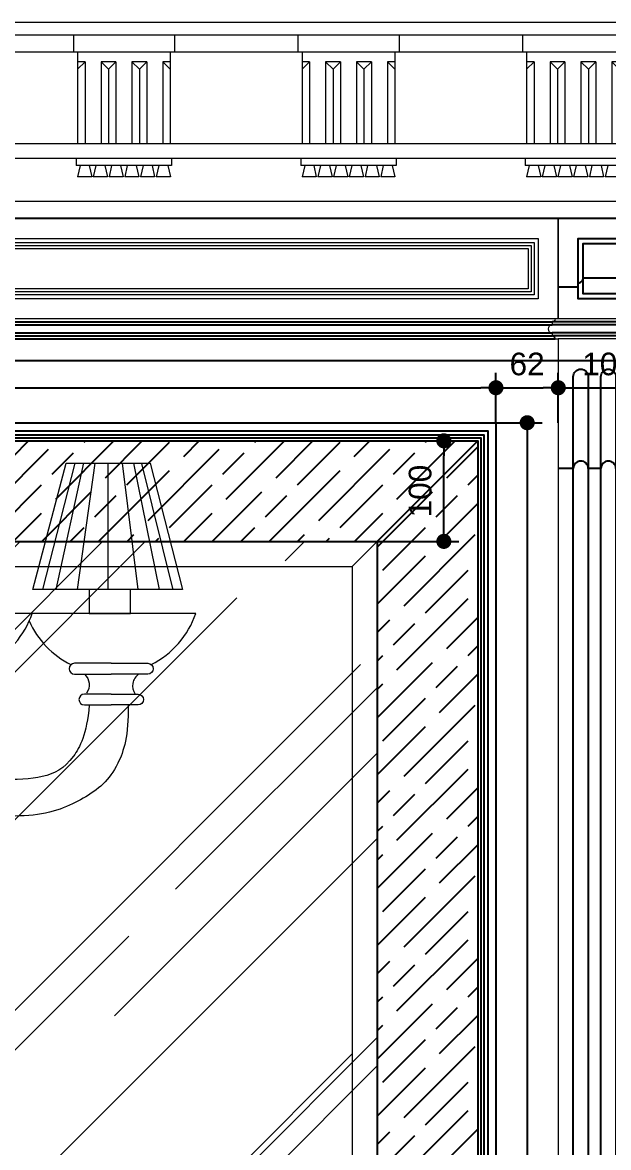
# Model space of a CAD drawing. Header units: inches. Extents: x 274057 to 444617, y 490067 to 635630.
# Drawn here: x 345316 to 345899, y 494071 to 495189 of the extents above; entities that cross this region are included whole.
import ezdxf

# ---------------------------------------------------------------- set-up
doc = ezdxf.new("R2010")
doc.units = ezdxf.units.IN
doc.header["$MEASUREMENT"] = 0
for name, color, linetype in [('CQ Grg Gypsum', 41, 'Continuous'), ('CQ Light Elevation', 4, 'Continuous'), ('Layer7', 8, 'Continuous'), ('WOOD', 23, 'Continuous'), ('WOOD 01', 34, 'Continuous'), ('WOOD 02', 32, 'Continuous'), ('Wood SECT', 1, 'Continuous')]:
    doc.layers.add(name, color=color, linetype=linetype)
for name, color, linetype, lineweight in [('CQ gypsum 2', 42, 'Continuous', 0), ('Glass', 4, 'Continuous', 0), ('level', 6, 'Continuous', 18), ('Lighting', 7, 'Continuous', 0)]:
    doc.layers.add(name, color=color, linetype=linetype, lineweight=lineweight)
doc.styles.get("Standard").update_dxf_attribs({"font": 'arial.ttf'})
doc.dimstyles.new('chester 15', dxfattribs={"dimscale": 0.15, "dimtxt": 150, "dimasz": 100, "dimexe": 100, "dimexo": 0, "dimgap": 80, "dimtad": 1, "dimdec": 0, "dimzin": 0, "dimdsep": 46, "dimtxsty": 'Standard', "dimblk": 'DOT', "dimcen": 100, "dimclrd": 1, "dimclre": 1, "dimclrt": 3, "dimadec": 0, "dimazin": 0, "dimtfac": 1, "dimtdec": 0, "dimtofl": 0, "dimtmove": 0, "dimatfit": 3, "dimfxl": 1, "dimtolj": 1, "dimtzin": 0, "dimlwd": -1, "dimarcsym": 0})
pattern_1 = [(225, (328237.113, 507725.9), (-42.4264, 42.4264), [100, -20]), (225, (328237.113, 507754.185), (-42.4264, 42.4264), [60, -15, 30, -15]), (225, (328244.184, 507789.54), (-42.4264, 42.4264), [100, -20])]

# ---------------------------------------------------------------- blocks, each defined once
blk = doc.blocks.new('A$C11B46C9D')
at = {"layer": 'CQ gypsum 2', "lineweight": 0}
for p, q in [((0, 194.7), (223.3, 194.7)), ((0, 182), (223.3, 182)), ((61.4, 182), (61.4, 165.2)), ((161.9, 182), (223.3, 182)), ((161.9, 182), (161.9, 165.2)), ((0, 165.2), (223.3, 165.2)), ((65.6, 165.2), (65.6, 74.1)), ((157.7, 165.2), (157.7, 74.1)), ((161.9, 165.2), (223.3, 165.2)), ((65.6, 155.4), (73, 155.4)), ((65.6, 148.4), (73, 155.4)), ((73, 155.4), (73, 74.1)), ((88.9, 155.4), (88.9, 74.1)), ((88.9, 155.4), (96.3, 148.4)), ((88.9, 155.4), (103.7, 155.4)), ((96.3, 148.4), (103.7, 155.4)), ((96.3, 148.4), (96.3, 74.1)), ((103.7, 155.4), (103.7, 74.1)), ((119.6, 155.4), (119.6, 74.1)), ((119.6, 155.4), (134.4, 155.4)), ((119.6, 155.4), (127, 148.4)), ((127, 148.4), (134.4, 155.4)), ((127, 148.4), (127, 74.1)), ((134.4, 155.4), (134.4, 74.1)), ((150.3, 155.4), (150.3, 74.1)), ((150.3, 155.4), (157.7, 148.4)), ((150.3, 155.4), (157.7, 155.4)), ((0, 74.1), (223.3, 74.1)), ((0, 59.4), (223.3, 59.4)), ((64.2, 59.4), (64.2, 52.4)), ((159.1, 59.4), (159.1, 52.4)), ((64.2, 52.4), (159.1, 52.4)), ((68.1, 52.4), (65.5, 41.3)), ((77, 52.4), (79.6, 41.3)), ((83.7, 52.4), (81.2, 41.3)), ((92.7, 52.4), (95.2, 41.3)), ((99.4, 52.4), (96.8, 41.3)), ((108.3, 52.4), (110.9, 41.3)), ((115, 52.4), (112.4, 41.3)), ((123.9, 52.4), (126.5, 41.3)), ((130.6, 52.4), (128, 41.3)), ((139.5, 52.4), (142.1, 41.3)), ((146.2, 52.4), (143.7, 41.3)), ((155.2, 52.4), (157.7, 41.3)), ((65.5, 41.3), (79.6, 41.3)), ((81.2, 41.3), (95.2, 41.3)), ((96.8, 41.3), (110.9, 41.3)), ((112.4, 41.3), (126.5, 41.3)), ((128, 41.3), (142.1, 41.3)), ((143.7, 41.3), (157.7, 41.3)), ((0, 16.7), (223.3, 16.7)), ((0, 0), (223.3, 0))]:
    blk.add_line(p, q, dxfattribs=at)
at = {"layer": 'CQ gypsum 2', "lineweight": 0, "ltscale": 100}
for p, q in [((61.4, 182), (161.9, 182)), ((0, 165.2), (61.4, 165.2))]:
    blk.add_line(p, q, dxfattribs=at)
blk = doc.blocks.new('cornice002.A')
at = {"layer": 'CQ Grg Gypsum', "xscale": -1, "rotation": 359.9999999999987}
for p in [(350093, 523348.9, 0), (350316.3, 523348.9, 0), (350539.5, 523348.9, 0)]:
    blk.add_blockref('A$C11B46C9D', p, dxfattribs=at)
blk = doc.blocks.new('CH2')
at = {"layer": 'Lighting', "lineweight": 0, "ltscale": 10}
for p, q in [((176383.2, 3341.3), (176351.3, 3215.8)), ((176364.7, 3215.8), (176392.2, 3341.6)), ((176386.1, 3215.8), (176403.4, 3341.5)), ((176416.4, 3215.8), (176416.4, 3341.3)), ((176446.3, 3215.8), (176430.7, 3341.3)), ((176467.6, 3215.8), (176442, 3341.3)), ((176449.6, 3341.1), (176480.8, 3215.4))]:
    blk.add_line(p, q, dxfattribs=at)
for points in [[(176490.4, 3215.8), (176341.7, 3215.8), (176374.7, 3341.3), (176458.2, 3341.3), (176490.4, 3215.8)], [(176503.6, 3192), (176335, 3192)]]:
    blk.add_lwpolyline(points, dxfattribs=at)
blk.add_lwpolyline([(176438.6, 3215.8), (176397.4, 3215.8), (176397.4, 3192), (176438.6, 3192)], close=True, dxfattribs=at)
for points in [[(176340.9, 3192), (176172.2, 3192, 0.197353), (176216.7, 3141, 0.197353)], [(176296.6, 3141.1, 0.196976), (176340.9, 3192), (176340.9, 3192)], [(176459.3, 3141.1, 0.196976), (176503.6, 3192), (176503.6, 3192)], [(176337.9, 3184.5, 0.174016), (176379.4, 3141)], [(176419.5, 3142.4), (176383, 3142.4, 1), (176383, 3131.6), (176419.5, 3131.6)], [(176419.3, 3142.4), (176455.8, 3142.4, -1), (176455.8, 3131.6), (176419.3, 3131.6)], [(176392.9, 3131.6, -0.384575), (176394.8, 3112.6)], [(176419.3, 3131.6, 0.000511), (176419.5, 3131.6)], [(176447, 3131.6, 0.414469), (176443.3, 3111.7, -4.588402)], [(176419.5, 3111.7), (176392.8, 3111.7, 1), (176392.8, 3100.9), (176419.5, 3100.9)], [(176419.5, 3111.7), (176446.2, 3111.7, -1), (176446.2, 3100.9), (176419.5, 3100.9)]]:
    blk.add_lwpolyline(points, format="xyb", dxfattribs=at)
for points, knots in [([(176436.4, 3100.9), (176436.8, 3070.5), (176424.9, 3031.7), (176397.2, 3009), (176346.1, 2986), (176277.8, 2992.6), (176243.3, 3006.1), (176237.1, 3008.8)], [20.277404, 20.277404, 20.277404, 20.277404, 73.781963, 152.631178, 221.399686, 286.417652, 300.922096, 300.922096, 300.922096, 300.922096]), ([(176397.7, 3100.9), (176395.1, 3071.3), (176378.5, 3040.3), (176355.6, 3028.5), (176315.5, 3025.3), (176275.9, 3030.2), (176260.7, 3034.6)], [20.302578, 20.302578, 20.302578, 20.302578, 73.781963, 152.631178, 221.399686, 271.37969, 271.37969, 271.37969, 271.37969])]:
    blk.add_open_spline(points, degree=3, knots=knots, dxfattribs=at)
blk = doc.blocks.new('chand')
at = {"layer": 'level', "color": 1, "lineweight": 0}
blk.add_blockref('CH2', (-175953.6, -4160.9, 0), dxfattribs=at)
blk = doc.blocks.new('pilaster wardrobe')
at = {"layer": 'WOOD 01', "lineweight": 0, "ltscale": 500, "elevation": 0}
blk.add_lwpolyline([(3349.1, -6047.5), (3449.1, -6047.5), (3449.1, -5947.5), (3349.1, -5947.5)], close=True, dxfattribs=at)
blk.add_lwpolyline([(3449.1, -6047.5), (3452.1, -6047.5, 0.414214), (3455.1, -6050.5), (3455.1, -6053.5, -1), (3455.1, -6061.5), (3455.1, -6064.5, 0.414214), (3452.1, -6067.5), (3449.1, -6067.5)], format="xyb", dxfattribs=at)
blk.add_lwpolyline([(3349.1, -7847.5), (3349.1, -6067.5), (3449.1, -6067.5), (3449.1, -7847.5), (3349.1, -7847.5)], dxfattribs=at)
at = {"layer": 'WOOD 02', "color": 8, "ltscale": 100}
for p, q in [((3343.1, -6050.5, 0), (3455.1, -6050.5, 0)), ((3343.1, -6053.5, 0), (3455.1, -6053.5, 0)), ((3343.1, -6061.5, 0), (3455.1, -6061.5, 0)), ((3343.1, -6064.5, 0), (3455.1, -6064.5, 0))]:
    blk.add_line(p, q, dxfattribs=at)
at = {"layer": 'WOOD 02', "color": 8, "ltscale": 100, "elevation": 0}
for points in [[(3369.1, -6027.5), (3429.1, -6027.5), (3429.1, -5967.5), (3369.1, -5967.5)], [(3374.1, -6022.5), (3424.1, -6022.5), (3424.1, -5972.5), (3374.1, -5972.5)]]:
    blk.add_lwpolyline(points, close=True, dxfattribs=at)
for points in [[(3391.6, -6105), (3391.6, -7820, 1), (3406.6, -7820), (3406.6, -6105, 1)], [(3419.1, -6105), (3419.1, -7820, 1), (3434.1, -7820), (3434.1, -6105, 1)]]:
    blk.add_lwpolyline(points, format="xyb", close=True, dxfattribs=at)
at = {"layer": 'Wood SECT', "elevation": 0}
for points in [[(3449.1, -6015.6), (3429.1, -6015.6), (3429.1, -6011.6, -0.414214), (3424.1, -6006.6), (3399.1, -6006.6), (3374.1, -6006.6, -0.414214), (3369.1, -6011.6), (3369.1, -6015.6), (3349.1, -6015.6)], [(3349.1, -6196.4), (3364.1, -6196.4, -1), (3379.1, -6196.4), (3391.6, -6196.4, -1), (3406.6, -6196.4), (3419.1, -6196.4, -1), (3434.1, -6196.4), (3449.1, -6196.4)]]:
    blk.add_lwpolyline(points, format="xyb", dxfattribs=at)
blk = doc.blocks.new('FF-15 Cabinet elev A Rev')
at = {"layer": 'Glass'}
h = blk.add_hatch(dxfattribs=at)
h.set_pattern_fill('AR-RROOF', color=256, scale=200, angle=45)
h.set_pattern_definition([(45, (2e-10, 5392.35), (169.70563, 452.54834), [3000, -400, 1000, -200]), (45, (117.38, 5651.15), (-329.51176, 46.66905), [600, -66, 1200, -150]), (45, (-49.5, 5583.26), (640.638744, 830.14336), [1600, -280, 800, -200])])
h.paths.add_polyline_path([(332569.3, 510722.7), (333809.3, 510722.7), (333809.3, 509227.2), (332569.3, 509227.2)])
at = {"layer": 'Layer7'}
h = blk.add_hatch(dxfattribs=at)
h.set_pattern_fill('GOST_WOOD', color=256, scale=10, angle=135)
h.set_pattern_definition(pattern_1)
h.paths.add_polyline_path([(333809.3, 510722.7), (333909.3, 510822.7), (333189.3, 510822.7), (333189.3, 510722.7)])
h = blk.add_hatch(dxfattribs=at)
h.set_pattern_fill('GOST_WOOD', color=256, scale=10, angle=135)
h.set_pattern_definition(pattern_1)
h.paths.add_polyline_path([(333909.3, 510822.7), (333909.3, 510822.7), (333809.3, 510722.7), (333809.3, 509975), (333909.3, 509975)])
blk.add_line((330160.6, 510902.7, 0), (334444, 510902.7, 0))
at = {"layer": 'Glass'}
blk.add_line((333784.3, 510697.7, 0), (333809.3, 510722.7, 0), dxfattribs=at)
at = {"layer": 'Glass', "elevation": 0}
blk.add_lwpolyline([(332594.3, 510697.7), (333784.3, 510697.7), (333784.3, 509252.2), (332594.3, 509252.2)], close=True, dxfattribs=at)
at = {"layer": 'WOOD', "color": 8}
for p, q in [((332395.3, 510941.1, 0), (333983.3, 510941.1, 0)), ((332395.3, 510938.1, 0), (333983.3, 510938.1, 0)), ((332395.3, 510930.1, 0), (333983.3, 510930.1, 0)), ((332395.3, 510927.1, 0), (333983.3, 510927.1, 0)), ((333809.3, 510722.7, 0), (333909.3, 510822.7, 0))]:
    blk.add_line(p, q, dxfattribs=at)
at = {"layer": 'WOOD', "color": 8, "lineweight": 0, "elevation": 0.1}
for points in [[(332413.3, 511020.2), (333965.3, 511020.2), (333965.3, 510968.1), (332413.3, 510968.1)], [(332416.3, 511017.2), (333962.3, 511017.2), (333962.3, 510971.1), (332416.3, 510971.1)]]:
    blk.add_lwpolyline(points, close=True, dxfattribs=at)
at = {"layer": 'WOOD 01'}
blk.add_line((332392.3, 510924.1, 0), (333986.3, 510924.1, 0), dxfattribs=at)
at = {"layer": 'WOOD 01', "lineweight": 0, "elevation": 0.1}
for points in [[(332389.3, 511044.2), (333989.3, 511044.2), (333989.3, 510944.1), (332389.3, 510944.1)], [(332409.3, 511024.2), (333969.3, 511024.2), (333969.3, 510964.1), (332409.3, 510964.1)], [(332419.3, 511014.2), (333959.3, 511014.2), (333959.3, 510974.1), (332419.3, 510974.1)]]:
    blk.add_lwpolyline(points, close=True, dxfattribs=at)
at = {"layer": 'WOOD 01', "elevation": 0}
for points in [[(332451.3, 510840.7), (333927.3, 510840.7), (333927.3, 509109.2), (332451.3, 509109.2)], [(332459.3, 510832.7), (333919.3, 510832.7), (333919.3, 509117.2), (332459.3, 509117.2)], [(332463.3, 510828.7), (333915.3, 510828.7), (333915.3, 509121.2), (332463.3, 509121.2)], [(332466.3, 510825.7), (333912.3, 510825.7), (333912.3, 509124.2), (332466.3, 509124.2)], [(332469.3, 510822.7), (333909.3, 510822.7), (333909.3, 509127.2), (332469.3, 509127.2)], [(332569.3, 510722.7), (333809.3, 510722.7), (333809.3, 509227.2), (332569.3, 509227.2)]]:
    blk.add_lwpolyline(points, close=True, dxfattribs=at)
at = {"layer": 'WOOD', "color": 0, "xscale": -0.9999857733061659, "yscale": 0.9999857733061659, "zscale": 0.9999857733061659}
blk.add_blockref('pilaster wardrobe', (337438.3, 516991.5, 0), dxfattribs=at)
blk = doc.blocks.new('_Dot')
at = {"color": 0, "linetype": 'ByBlock', "lineweight": -2}
blk.add_line((-0.5, 0), (-1, 0), dxfattribs=at)
at = {"color": 0, "linetype": 'ByBlock', "const_width": 0.5}
blk.add_lwpolyline([(-0.25, 0, 1), (0.25, 0, 1)], format="xyb", close=True, dxfattribs=at)
blk = doc.blocks.new('*D1150')
at = {"layer": 'CQ Grg Gypsum', "color": 1, "lineweight": -2, "transparency": 16777216}
for p, q in [((344311.3, 494791.4), (344311.3, 494841.2)), ((345787.3, 494791.4), (345787.3, 494841.2))]:
    blk.add_line(p, q, dxfattribs=at)
at = {"layer": 'CQ Grg Gypsum', "color": 1, "transparency": 16777216}
blk.add_line((344326.3, 494826.2), (345772.3, 494826.2), dxfattribs=at)
at = {"layer": 'Defpoints', "color": 0, "transparency": 16777216}
for p in [(345787.3, 494826.2), (344311.3, 494791.4), (345787.3, 494791.4, 0)]:
    blk.add_point(p, dxfattribs=at)
at = {"layer": 'CQ Grg Gypsum', "color": 1, "transparency": 16777216, "xscale": 15, "yscale": 15, "zscale": 15, "rotation": 180}
blk.add_blockref('_Dot', (344311.3, 494826.2), dxfattribs=at)
at = {"layer": 'CQ Grg Gypsum', "color": 1, "transparency": 16777216, "xscale": 15, "yscale": 15, "zscale": 15}
blk.add_blockref('_Dot', (345787.3, 494826.2), dxfattribs=at)
at = {"layer": 'CQ Grg Gypsum', "color": 3, "transparency": 16777216, "insert": (345049.3, 494849.7), "char_height": 22.5, "attachment_point": 5}
blk.add_mtext('\\A1;1476', dxfattribs=at)
blk = doc.blocks.new('*D1151')
at = {"layer": 'CQ Grg Gypsum', "color": 1, "lineweight": -2, "transparency": 16777216}
for p, q in [((345787.3, 494791.4), (345787.3, 494841.2)), ((345849.3, 494791.4), (345849.3, 494841.2))]:
    blk.add_line(p, q, dxfattribs=at)
at = {"layer": 'CQ Grg Gypsum', "color": 1, "transparency": 16777216}
blk.add_line((345802.3, 494826.2), (345834.3, 494826.2), dxfattribs=at)
at = {"layer": 'Defpoints', "color": 0, "transparency": 16777216}
for p in [(345849.3, 494826.2), (345787.3, 494791.4, 0), (345849.3, 494791.4, 0)]:
    blk.add_point(p, dxfattribs=at)
at = {"layer": 'CQ Grg Gypsum', "color": 1, "transparency": 16777216, "xscale": 15, "yscale": 15, "zscale": 15, "rotation": 180}
blk.add_blockref('_Dot', (345787.3, 494826.2), dxfattribs=at)
at = {"layer": 'CQ Grg Gypsum', "color": 1, "transparency": 16777216, "xscale": 15, "yscale": 15, "zscale": 15}
blk.add_blockref('_Dot', (345849.3, 494826.2), dxfattribs=at)
at = {"layer": 'CQ Grg Gypsum', "color": 3, "transparency": 16777216, "insert": (345818.3, 494849.7), "char_height": 22.5, "attachment_point": 5}
blk.add_mtext('\\A1;62', dxfattribs=at)
blk = doc.blocks.new('*D1361')
at = {"layer": 'CQ Grg Gypsum', "color": 1, "lineweight": -2, "transparency": 16777216}
for p, q in [((345787.3, 494791.4), (345833.4, 494791.4)), ((345787.3, 493059.8), (345833.4, 493059.8))]:
    blk.add_line(p, q, dxfattribs=at)
at = {"layer": 'CQ Grg Gypsum', "color": 1, "transparency": 16777216}
blk.add_line((345818.4, 494776.4), (345818.4, 493074.8), dxfattribs=at)
at = {"layer": 'Defpoints', "color": 0, "transparency": 16777216}
for p in [(345787.3, 494791.4), (345787.3, 493059.8, 0), (345818.4, 493059.8)]:
    blk.add_point(p, dxfattribs=at)
at = {"layer": 'CQ Grg Gypsum', "color": 1, "transparency": 16777216, "xscale": 15, "yscale": 15, "zscale": 15}
for p, rotation in [((345818.4, 494791.4), 90), ((345818.4, 493059.8), 270)]:
    blk.add_blockref('_Dot', p, dxfattribs=dict(at, rotation=rotation))
at = {"layer": 'CQ Grg Gypsum', "color": 3, "transparency": 16777216, "insert": (345794.9, 493925.6), "char_height": 22.5, "attachment_point": 5, "rotation": 90}
blk.add_mtext('\\A1;1732', dxfattribs=at)
blk = doc.blocks.new('*D1362')
at = {"layer": 'CQ Grg Gypsum', "color": 1, "lineweight": -2, "transparency": 16777216}
for p, q in [((345669.3, 494773.4), (345750.5, 494773.4)), ((345669.3, 494673.4), (345750.5, 494673.4))]:
    blk.add_line(p, q, dxfattribs=at)
at = {"layer": 'CQ Grg Gypsum', "color": 1, "transparency": 16777216}
blk.add_line((345735.5, 494688.4), (345735.5, 494758.4), dxfattribs=at)
at = {"layer": 'Defpoints', "color": 0, "transparency": 16777216}
for p in [(345669.3, 494773.4, 0), (345735.5, 494773.4), (345669.3, 494673.4, 0)]:
    blk.add_point(p, dxfattribs=at)
at = {"layer": 'CQ Grg Gypsum', "color": 1, "transparency": 16777216, "xscale": 15, "yscale": 15, "zscale": 15}
for p, rotation in [((345735.5, 494773.4), 90), ((345735.5, 494673.4), 270)]:
    blk.add_blockref('_Dot', p, dxfattribs=dict(at, rotation=rotation))
at = {"layer": 'CQ Grg Gypsum', "color": 3, "transparency": 16777216, "insert": (345712, 494723.4), "char_height": 22.5, "attachment_point": 5, "rotation": 90}
blk.add_mtext('\\A1;100', dxfattribs=at)
blk = doc.blocks.new('*D1341')
at = {"layer": 'CQ Grg Gypsum', "color": 1, "lineweight": -2, "transparency": 16777216}
for p, q in [((345849.3, 494791.4), (345849.3, 494841.2)), ((345949.3, 494791.4), (345949.3, 494841.2))]:
    blk.add_line(p, q, dxfattribs=at)
at = {"layer": 'CQ Grg Gypsum', "color": 1, "transparency": 16777216}
blk.add_line((345864.3, 494826.2), (345934.3, 494826.2), dxfattribs=at)
at = {"layer": 'Defpoints', "color": 0, "transparency": 16777216}
for p in [(345949.3, 494826.2), (345849.3, 494791.4, 0), (345949.3, 494791.4, 0)]:
    blk.add_point(p, dxfattribs=at)
at = {"layer": 'CQ Grg Gypsum', "color": 1, "transparency": 16777216, "xscale": 15, "yscale": 15, "zscale": 15, "rotation": 180}
blk.add_blockref('_Dot', (345849.3, 494826.2), dxfattribs=at)
at = {"layer": 'CQ Grg Gypsum', "color": 1, "transparency": 16777216, "xscale": 15, "yscale": 15, "zscale": 15}
blk.add_blockref('_Dot', (345949.3, 494826.2), dxfattribs=at)
at = {"layer": 'CQ Grg Gypsum', "color": 3, "transparency": 16777216, "insert": (345899.3, 494849.7), "char_height": 22.5, "attachment_point": 5}
blk.add_mtext('\\A1;100', dxfattribs=at)

msp = doc.modelspace()

# ---------------------------------------------------------------- linework, layer by layer
at = {"layer": 'CQ Grg Gypsum'}
msp.add_line((341897.8, 494994.7, 0), (348200.8, 494994.7, 0), dxfattribs=at)

# ---------------------------------------------------------------- block references
for name, p in [('cornice002.A', (-4564, -28354.1, 0)), ('FF-15 Cabinet elev A Rev', (11859.9, -16049.4, 0))]:
    msp.add_blockref(name, p, dxfattribs=at)
at = {"layer": 'CQ Light Elevation'}
msp.add_blockref('chand', (344938.8, 495570.7, 0), dxfattribs=at)

# ---------------------------------------------------------------- dimensions: what is measured, and where the dimension line sits
at = {"layer": 'CQ Grg Gypsum'}
for base, p1, p2, picture, middle in [((345787.3, 494826.2, 0), (344311.3, 494791.4, 0), (345787.3, 494791.4, 0), '*D1150', (345049.3, 494849.7, 0)), ((345949.3, 494826.2), (345849.3, 494791.4, 0), (345949.3, 494791.4, 0), '*D1341', (345899.3, 494849.7))]:
    dim = msp.add_linear_dim(base=base, p1=p1, p2=p2, dimstyle='chester 15', dxfattribs=at)
    dim.commit()
    dim.dimension.update_dxf_attribs({"geometry": picture, "text_midpoint": middle})
dim = msp.add_linear_dim(base=(345849.3, 494826.2, 0), p1=(345787.3, 494791.4, 0), p2=(345849.3, 494791.4, 0), dimstyle='chester 15', override={"dimtmove": 1}, dxfattribs=at)
dim.commit()
dim.dimension.update_dxf_attribs({"geometry": '*D1151', "text_midpoint": (345818.3, 494849.7, 0)})
for base, p1, p2, picture, middle in [((345818.4, 493059.8, 0), (345787.3, 494791.4, 0), (345787.3, 493059.8, 0), '*D1361', (345794.9, 493925.6, 0)), ((345735.5, 494773.4, 0), (345669.3, 494673.4, 0), (345669.3, 494773.4, 0), '*D1362', (345712, 494723.4, 0))]:
    dim = msp.add_linear_dim(base=base, p1=p1, p2=p2, angle=90, dimstyle='chester 15', dxfattribs=at)
    dim.commit()
    dim.dimension.update_dxf_attribs({"geometry": picture, "text_midpoint": middle})

doc.saveas('drawing.dxf')
